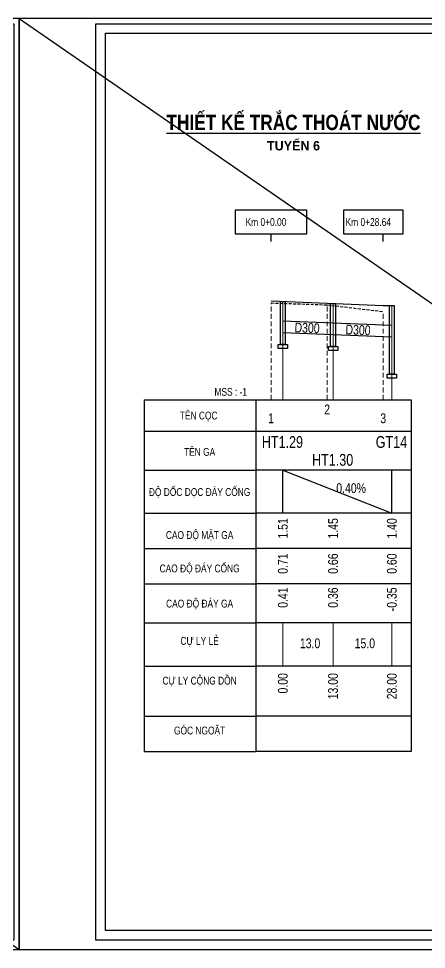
# Model space of a CAD drawing. Header units: inches. Extents: x 138 to 1256, y -84 to 787.
# Drawn here: x 911.2 to 1015.4, y -83.9 to 153.7 of the extents above; entities that cross this region are included whole.
import ezdxf
from ezdxf.enums import TextEntityAlignment as Align

# ---------------------------------------------------------------- set-up
doc = ezdxf.new("R2010")
doc.units = ezdxf.units.IN
doc.header["$MEASUREMENT"] = 0
doc.linetypes.add('HIDDEN', pattern=[0.375, 0.25, -0.125])
for name, color, linetype in [('Bang TD tu nhien', 3, 'Continuous'), ('Duong do thiet ke', 2, 'Continuous'), ('ENTTNTHIETKE1', 2, 'Continuous'), ('KHUNGTEN', 5, 'Continuous'), ('thep', 2, 'Continuous'), ('Trac doc tu nhien', 3, 'Continuous'), ('TracDoc', 7, 'Continuous')]:
    doc.layers.add(name, color=color, linetype=linetype)
doc.layers.add('KCS_Plotter', color=11, linetype='Continuous', plot=False)
for name, color, linetype, lineweight in [('LC Khac', 4, 'Continuous', 9), ('LC MANH DUT', 35, 'HIDDEN', 5), ('LC Net dam 1', 30, 'Continuous', 30), ('LC Text2', 7, 'Continuous', 25)]:
    doc.layers.add(name, color=color, linetype=linetype, lineweight=lineweight)
doc.styles.add('BangTD', font='viet buddy.shx', dxfattribs={"width": 0.8})
doc.styles.add('LC 1', font='')
doc.styles.add('LC3', font='', dxfattribs={"width": 0.8})
doc.styles.get('LC 1').set_extended_font_data('.VnAvantH', bold=True)
doc.styles.get('LC3').set_extended_font_data('.VnArialH', bold=True)

# ---------------------------------------------------------------- blocks, each defined once
blk = doc.blocks.new('khung vpn')
at = {"layer": 'Defpoints'}
for p, q in [((52556.46, -4195.446), (52498.758, -4195.446)), ((52498.758, -4195.446), (52498.758, -4235.276)), ((52556.46, -4235.276), (52556.46, -4195.446)), ((52498.758, -4235.276), (52556.46, -4235.276))]:
    blk.add_line(p, q, dxfattribs=at)
at = {"layer": 'KHUNGTEN'}
blk.add_lwpolyline([(52556.243, -4234.885), (52502.048, -4234.885), (52502.048, -4195.662), (52556.243, -4195.662)], close=True, dxfattribs=at)
at = {"layer": 'thep'}
blk.add_lwpolyline([(52555.832, -4234.474), (52502.459, -4234.474), (52502.459, -4196.073), (52555.832, -4196.073)], close=True, dxfattribs=at)
blk = doc.blocks.new('TIEUDE1')
at = {"layer": 'LC Text2', "color": 7, "style": 'LC 1'}
blk.add_attdef('TIªU§Ò', text='', height=5, dxfattribs=at).set_placement((0, 0), align=Align.BOTTOM_CENTER)
blk.add_attdef('TL', text='', height=3, dxfattribs=at).set_placement((0, -2), align=Align.TOP_CENTER)

msp = doc.modelspace()

# ---------------------------------------------------------------- linework, layer by layer
for points in [[(978.08, 81.54), (979.32, 81.54), (979.32, 70.54), (978.08, 70.54)], [(990.9, 81), (992.14, 81), (992.14, 70.03), (990.9, 70.03)], [(1005.92, 80.48), (1007.16, 80.48), (1007.16, 62.97), (1005.92, 62.97)], [(977.52, 70.54), (979.89, 70.54), (979.89, 69.54), (977.52, 69.54)], [(990.34, 70.03), (992.71, 70.03), (992.71, 69.03), (990.34, 69.03)], [(1005.36, 62.97), (1007.73, 62.97), (1007.73, 61.97), (1005.36, 61.97)]]:
    msp.add_lwpolyline(points, close=True)
at = {"layer": 'Bang TD tu nhien', "color": 3}
for p, q in [((943.25, 56.47), (943.25, 48.47)), ((943.25, 56.47), (1011.44, 56.47)), ((971.83, 56.47), (971.83, 48.47)), ((1011.44, 56.47), (1011.44, -33.3)), ((943.25, 48.47), (1011.44, 48.47)), ((943.25, 48.47), (943.25, -33.3)), ((971.83, 48.47), (971.83, -33.3)), ((943.25, 38.47), (971.83, 38.47)), ((1011.44, 38.47), (971.83, 38.47)), ((978.7, 27.47), (978.7, 38.47)), ((1006.54, 27.47), (1006.54, 38.47)), ((943.25, 27.47), (971.83, 27.47)), ((1011.44, 27.47), (971.83, 27.47)), ((943.25, 18.47), (971.83, 18.47)), ((1011.44, 18.47), (971.83, 18.47)), ((943.25, 9.47), (971.83, 9.47)), ((1011.44, 9.47), (971.83, 9.47)), ((943.25, -0.53), (971.83, -0.53)), ((1011.44, -0.53), (971.83, -0.53)), ((943.25, -11.53), (971.83, -11.53)), ((1011.44, -11.53), (971.83, -11.53)), ((943.25, -24.3), (971.83, -24.3)), ((1011.44, -24.3), (971.83, -24.3)), ((943.25, -33.3), (971.83, -33.3)), ((1011.44, -33.3), (971.83, -33.3))]:
    msp.add_line(p, q, dxfattribs=at)
at = {"layer": 'Duong do thiet ke', "color": 1}
msp.add_line((975.7, 81.67), (1004.34, 80.47), dxfattribs=at)
msp.add_lwpolyline([(1004.34, 80.47), (1006.54, 80.48)], dxfattribs=at)
at = {"layer": 'KCS_Plotter'}
for p, q in [((567.12, 153.75), (911.32, -83.85)), ((911.32, 153.75), (1255.53, -83.85))]:
    msp.add_line(p, q, dxfattribs=at)
at = {"layer": 'LC Khac', "ltscale": 5}
for p, q in [((978.7, 56.47), (978.7, 81.54)), ((991.52, 56.47), (991.52, 81)), ((1006.54, 56.47), (1006.54, 80.48))]:
    msp.add_line(p, q, dxfattribs=at)
at = {"layer": 'LC MANH DUT', "ltscale": 5}
for p, q in [((975.7, 56.47), (975.7, 81.17)), ((990.02, 56.47), (990.02, 80.67)), ((1004.34, 56.47), (1004.34, 78.97))]:
    msp.add_line(p, q, dxfattribs=at)
at = {"layer": 'LC Net dam 1', "color": 6}
for points in [[(1006.54, 75.43), (978.7, 76.54)], [(1006.54, 72.43), (978.7, 73.54)]]:
    msp.add_lwpolyline(points, dxfattribs=at)
at = {"layer": 'Trac doc tu nhien', "color": 3, "linetype": 'HIDDEN', "ltscale": 3}
for p, q in [((975.7, 81.17), (990.02, 80.67)), ((990.02, 80.67), (1004.34, 78.97))]:
    msp.add_line(p, q, dxfattribs=at)
at = {"layer": 'Trac doc tu nhien', "lineweight": 0, "ltscale": 10}
for p, q in [((978.7, -0.53), (978.7, -11.53)), ((991.52, -0.53), (991.52, -11.53)), ((1006.54, -0.53), (1006.54, -11.53))]:
    msp.add_line(p, q, dxfattribs=at)
at = {"layer": 'Trac doc tu nhien', "color": 3}
for points in [[(975.7, 96.82), (975.7, 98.82), (984.85, 98.82), (984.85, 104.82), (966.56, 104.82), (966.56, 98.82), (975.7, 98.82)], [(1004.34, 96.82), (1004.34, 98.82), (1009.47, 98.82), (1009.47, 104.82), (994.2, 104.82), (994.2, 98.82), (1004.34, 98.82)]]:
    msp.add_lwpolyline(points, dxfattribs=at)
at = {"layer": 'TracDoc', "color": 2}
msp.add_line((978.7, 38.47), (1006.54, 27.47), dxfattribs=at)

# ---------------------------------------------------------------- block references
at = {"layer": 'ENTTNTHIETKE1', "color": 6, "xscale": 5.965326529308613, "yscale": 5.965326529308613, "zscale": 5.965326529308613}
for p in [(-312605.12, 25180.95), (-312260.91, 25180.95)]:
    msp.add_blockref('khung vpn', p, dxfattribs=at)
at = {"layer": 'LC Text2'}
ref = msp.add_blockref('TIEUDE1', (981.42, 124.1, 0), dxfattribs=dict(at, xscale=0.8000020620485555, yscale=0.8000020620485555, zscale=0.8000020620485555, rotation=359.9999999976748))
ref.add_attrib('TIªU§Ò', '%%UthiÕt kÕ tr¾c tho¸t n\xadíc', dxfattribs={"color": 7, "height": 3.9395, "rotation": 360, "style": 'LC3', "width": 0.8}).set_placement((981.42, 124.1, 0), align=Align.BOTTOM_CENTER)
ref.add_attrib('TL', 'TUYÕN 6', dxfattribs={"color": 7, "height": 2.4, "rotation": 360, "style": 'LC 1'}).set_placement((981.42, 122.5, 0), align=Align.TOP_CENTER)

# ---------------------------------------------------------------- texts
at = {"layer": 'Bang TD tu nhien', "color": 3, "style": 'BangTD', "width": 0.8}
for s, p in [('TÊN CỌC', (957.21, 52.47)), ('TÊN GA', (957.45, 43.4)), ('ĐỘ DỐC DỌC ĐÁY CỐNG', (957.45, 32.97)), ('CAO ĐỘ MẶT GA', (957.45, 21.97)), ('CAO ĐỘ ĐÁY CỐNG', (957.45, 13.47)), ('CAO ĐỘ ĐÁY GA', (957.45, 4.47)), ('CỰ LY LẺ', (957.45, -5.03)), ('CỰ LY CỘNG DỒN', (957.45, -15.17)), ('GÓC NGOẶT', (957.45, -27.94))]:
    msp.add_text(s, height=2, dxfattribs=at).set_placement(p, align=Align.MIDDLE)
at = {"layer": 'Trac doc tu nhien', "color": 3, "style": 'BangTD', "width": 0.8}
msp.add_text('MSS : -1', height=2, dxfattribs=at).set_placement((961.24, 57.47))
at = {"layer": 'Trac doc tu nhien', "color": 3, "char_height": 2, "attachment_point": 1}
for s, insert, width in [('\\Fviet buddy.shx;\\W0.8000000000;\\T1.0000000000;\\o\\lKm 0+0.00', (969.19, 102.82), 14.2476), ('\\Fviet buddy.shx;\\W0.8000000000;\\T1.0000000000;\\o\\lKm 0+28.64', (994.73, 102.82), 15.7714)]:
    msp.add_mtext(s, dxfattribs=dict(at, insert=insert, width=width))
at = {"layer": 'TracDoc', "color": 3, "style": 'BangTD', "width": 0.8}
for p in [(984.9, 74.8), (997.91, 74.28)]:
    msp.add_text('D300', height=2.5, rotation=357.7094, dxfattribs=at).set_placement(p, align=Align.MIDDLE_CENTER)
at = {"layer": 'TracDoc', "color": 5, "style": 'BangTD', "width": 0.8}
msp.add_text('2', height=2.5, dxfattribs=at).set_placement((990.02, 55.22), align=Align.TOP_CENTER)
for s, p in [('1', (975.7, 49.72)), ('3', (1004.34, 49.72))]:
    msp.add_text(s, height=2.5, dxfattribs=at).set_placement(p, align=Align.BOTTOM_CENTER)
at = {"layer": 'TracDoc', "color": 1, "style": 'BangTD', "width": 0.8}
for s, p in [('HT1.29', (978.6, 43.26)), ('GT14', (1006.44, 43.26)), ('HT1.30', (991.42, 38.71))]:
    msp.add_text(s, height=3, dxfattribs=at).set_placement(p, align=Align.BOTTOM_CENTER)
at = {"layer": 'TracDoc', "color": 2, "style": 'BangTD', "width": 0.8}
msp.add_text('0.40%%%', height=2.5, dxfattribs=at).set_placement((992.35, 31.9), align=Align.BOTTOM_LEFT)
for s, p in [('1.51', (978.7, 26.22)), ('1.45', (991.52, 26.22)), ('1.40', (1006.54, 26.22))]:
    msp.add_text(s, height=2.5, rotation=90, dxfattribs=at).set_placement(p, align=Align.MIDDLE_RIGHT)
at = {"layer": 'TracDoc', "color": 3, "style": 'BangTD', "width": 0.8}
for s, p in [('0.71', (978.7, 17.22)), ('0.66', (991.52, 17.22)), ('0.60', (1006.54, 17.22))]:
    msp.add_text(s, height=2.5, rotation=90, dxfattribs=at).set_placement(p, align=Align.MIDDLE_RIGHT)
at = {"layer": 'TracDoc', "color": 0, "style": 'BangTD', "width": 0.8}
for s, p in [('0.41', (978.7, 8.54)), ('0.36', (991.52, 8.54)), ('-0.35', (1006.54, 8.54)), ('0.00', (978.7, -13.33)), ('13.00', (991.52, -13.33)), ('28.00', (1006.54, -13.33))]:
    msp.add_text(s, height=2.5, rotation=90, dxfattribs=at).set_placement(p, align=Align.MIDDLE_RIGHT)
at = {"layer": 'TracDoc', "color": 3, "style": 'BangTD', "width": 0.8}
for s, p in [('13.0', (985.66, -5.72)), ('15.0', (999.65, -5.72))]:
    msp.add_text(s, height=2.5, dxfattribs=at).set_placement(p, align=Align.MIDDLE_CENTER)

doc.saveas('drawing.dxf')
